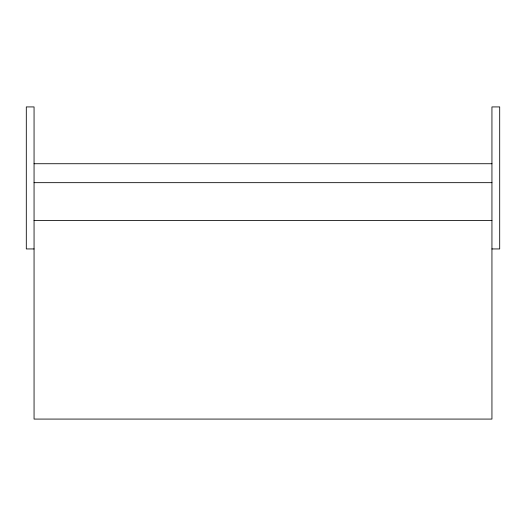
<?xml version="1.0" encoding="UTF-8"?>
<svg xmlns="http://www.w3.org/2000/svg" width="526" height="526" viewBox="0 0 526 526"><rect width="100%" height="100%" fill="white"/><g stroke="black" fill="none" stroke-linecap="round" stroke-linejoin="round"><path stroke-width="0.79" d="M34.058 163.731L491.942 163.731M34.058 182.667L491.942 182.667M34.058 220.539L491.942 220.539M34.058 248.943L26.3 248.943L26.3 106.923L34.058 106.923L34.058 419.077L491.942 419.077L491.942 106.923L499.7 106.923L499.7 248.943L491.942 248.943"/></g></svg>
